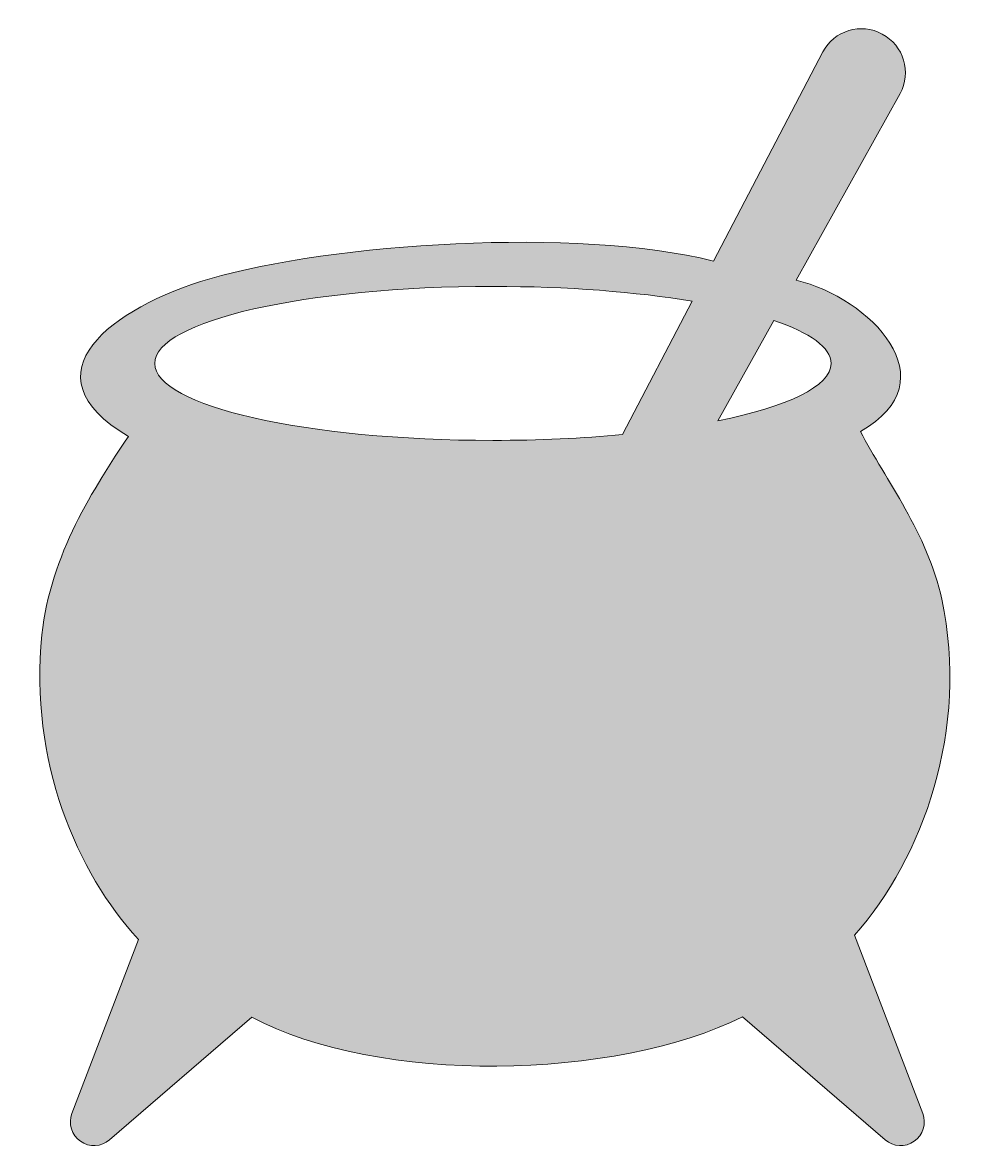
# Model space of a CAD drawing. Header units: inches. Extents: x -2 to 85, y 0 to 102.
import ezdxf

# ---------------------------------------------------------------- set-up
doc = ezdxf.new("R2010")
doc.units = ezdxf.units.IN
doc.header["$MEASUREMENT"] = 0
doc.layers.add('Layer 1', color=7, linetype='Continuous')

msp = doc.modelspace()

# ---------------------------------------------------------------- hatches: boundary and pattern name
at = {"layer": 'Layer 1', "true_color": 0xffffff}
h = msp.add_hatch(color=7, dxfattribs=at)
h.dxf.hatch_style = 2
edge = h.paths.add_edge_path()
edge.add_spline(control_points=[(74.16, 19.15), (80.38, 26.15), (84.61, 37.91), (82.09, 49.7), (80.8, 55.69), (76.99, 60.54), (74.68, 64.97), (82.97, 69.61), (75.52, 77.14), (68.84, 78.72), (68.84, 78.72), (78.3, 95.7), (78.3, 95.7), (79.35, 97.64), (78.62, 100.07), (76.67, 101.12), (74.73, 102.17), (72.3, 101.44), (71.25, 99.49), (71.25, 99.49), (61.3, 80.47), (61.3, 80.47), (48.86, 83.57), (26.53, 82.09), (15.46, 78.85), (6.58, 76.25), (-1.58, 70.2), (8.06, 64.51), (4.98, 59.91), (0.94, 53.76), (0.19, 46.46), (-0.98, 35), (3.37, 24.81), (8.97, 18.76), (8.97, 18.76), (2.92, 2.92), (2.92, 2.92), (2.57, 2), (2.89, 0.96), (3.7, 0.39), (4.51, -0.18), (5.6, -0.12), (6.34, 0.52), (6.34, 0.52), (19.29, 11.69), (19.29, 11.69), (30.74, 5.54), (52.43, 5.93), (63.96, 11.72), (63.96, 11.72), (76.94, 0.52), (76.94, 0.52), (77.68, -0.12), (78.77, -0.18), (79.58, 0.39), (80.39, 0.96), (80.71, 2), (80.36, 2.92), (80.36, 2.92), (74.16, 19.15), (74.16, 19.15)], knot_values=[0, 0, 0, 0, 1, 1, 1, 2, 2, 2, 3, 3, 3, 4, 4, 4, 5, 5, 5, 6, 6, 6, 7, 7, 7, 8, 8, 8, 9, 9, 9, 10, 10, 10, 11, 11, 11, 12, 12, 12, 13, 13, 13, 14, 14, 14, 15, 15, 15, 16, 16, 16, 17, 17, 17, 18, 18, 18, 19, 19, 19, 20, 20, 20, 20], degree=3, periodic=1)
edge = h.paths.add_edge_path()
edge.add_spline(control_points=[(53.04, 64.68), (49.41, 64.34), (45.42, 64.15), (41.24, 64.15), (24.24, 64.15), (10.46, 67.29), (10.46, 71.15), (10.46, 75.02), (24.24, 78.16), (41.24, 78.16), (48.03, 78.16), (54.3, 77.66), (59.38, 76.81), (59.38, 76.81), (53.04, 64.68), (53.04, 64.68)], knot_values=[0, 0, 0, 0, 1, 1, 1, 2, 2, 2, 3, 3, 3, 4, 4, 4, 5, 5, 5, 5], degree=3, periodic=1)
edge = h.paths.add_edge_path()
edge.add_spline(control_points=[(61.72, 65.93), (61.72, 65.93), (66.81, 75.06), (66.81, 75.06), (70.1, 73.94), (72.02, 72.6), (72.02, 71.15), (72.02, 69.08), (68.04, 67.21), (61.72, 65.93)], knot_values=[0, 0, 0, 0, 1, 1, 1, 2, 2, 2, 3, 3, 3, 3], degree=3, periodic=1)

# ---------------------------------------------------------------- linework, layer by layer
at = {"layer": 'Layer 1', "lineweight": 0}
for points, knots in [([(74.16, 19.15), (80.38, 26.15), (84.61, 37.91), (82.09, 49.7), (80.8, 55.69), (76.99, 60.54), (74.68, 64.97), (82.97, 69.61), (75.52, 77.14), (68.84, 78.72), (68.84, 78.72), (78.3, 95.7), (78.3, 95.7), (79.35, 97.64), (78.62, 100.07), (76.67, 101.12), (74.73, 102.17), (72.3, 101.44), (71.25, 99.49), (71.25, 99.49), (61.3, 80.47), (61.3, 80.47), (48.86, 83.57), (26.53, 82.09), (15.46, 78.85), (6.58, 76.25), (-1.58, 70.2), (8.06, 64.51), (4.98, 59.91), (0.94, 53.76), (0.19, 46.46), (-0.98, 35), (3.37, 24.81), (8.97, 18.76), (8.97, 18.76), (2.92, 2.92), (2.92, 2.92), (2.57, 2), (2.89, 0.96), (3.7, 0.39), (4.51, -0.18), (5.6, -0.12), (6.34, 0.52), (6.34, 0.52), (19.29, 11.69), (19.29, 11.69), (30.74, 5.54), (52.43, 5.93), (63.96, 11.72), (63.96, 11.72), (76.94, 0.52), (76.94, 0.52), (77.68, -0.12), (78.77, -0.18), (79.58, 0.39), (80.39, 0.96), (80.71, 2), (80.36, 2.92), (80.36, 2.92), (74.16, 19.15), (74.16, 19.15)], [0, 0, 0, 0, 1, 1, 1, 2, 2, 2, 3, 3, 3, 4, 4, 4, 5, 5, 5, 6, 6, 6, 7, 7, 7, 8, 8, 8, 9, 9, 9, 10, 10, 10, 11, 11, 11, 12, 12, 12, 13, 13, 13, 14, 14, 14, 15, 15, 15, 16, 16, 16, 17, 17, 17, 18, 18, 18, 19, 19, 19, 20, 20, 20, 20]), ([(53.04, 64.68), (49.41, 64.34), (45.42, 64.15), (41.24, 64.15), (24.24, 64.15), (10.46, 67.29), (10.46, 71.15), (10.46, 75.02), (24.24, 78.16), (41.24, 78.16), (48.03, 78.16), (54.3, 77.66), (59.38, 76.81), (59.38, 76.81), (53.04, 64.68), (53.04, 64.68)], [0, 0, 0, 0, 1, 1, 1, 2, 2, 2, 3, 3, 3, 4, 4, 4, 5, 5, 5, 5]), ([(61.72, 65.93), (61.72, 65.93), (66.81, 75.06), (66.81, 75.06), (70.1, 73.94), (72.02, 72.6), (72.02, 71.15), (72.02, 69.08), (68.04, 67.21), (61.72, 65.93)], [0, 0, 0, 0, 1, 1, 1, 2, 2, 2, 3, 3, 3, 3])]:
    msp.add_open_spline(points, degree=3, knots=knots, dxfattribs=at)

doc.saveas('drawing.dxf')
